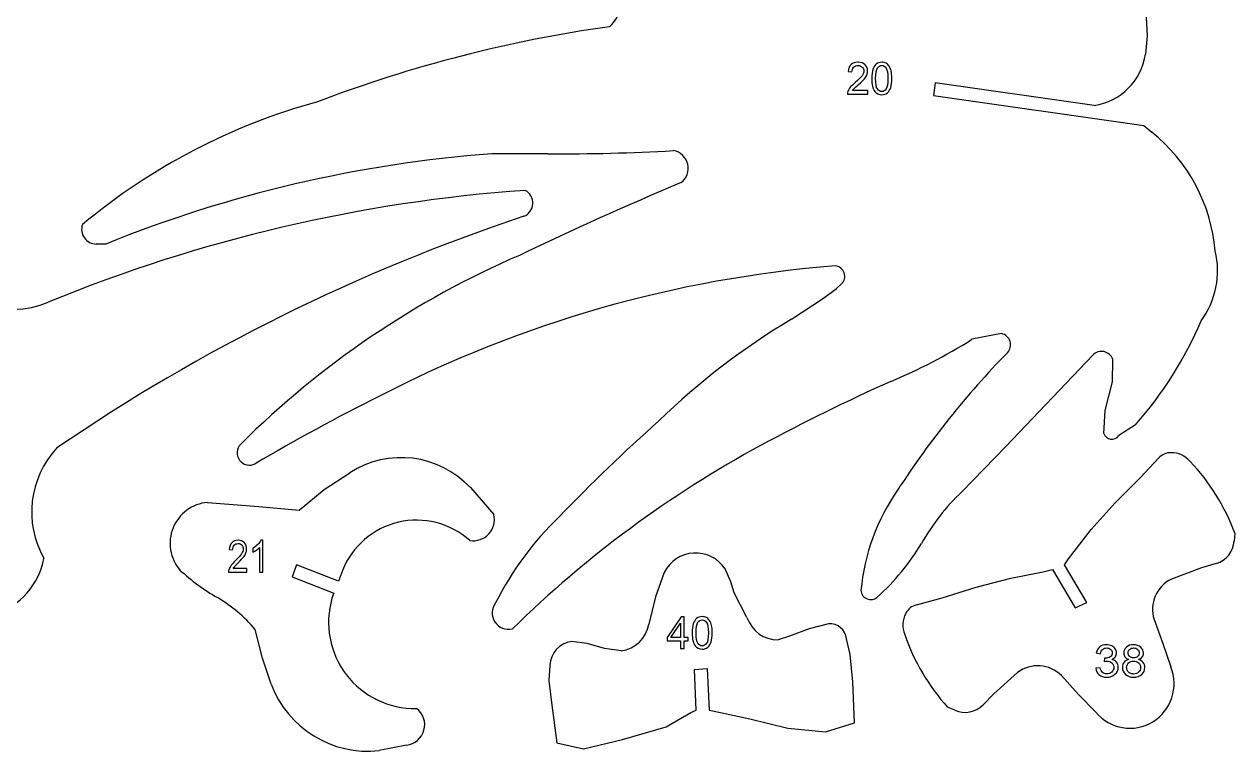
# Model space of a CAD drawing. Header units: millimetres. Extents: x -145 to 189, y -186 to 77.
# Drawn here: x -82.4 to 16.7, y -183.1 to -123.3 of the extents above; entities that cross this region are included whole.
import ezdxf

# ---------------------------------------------------------------- set-up
doc = ezdxf.new("R2010")
doc.units = ezdxf.units.MM
doc.header["$MEASUREMENT"] = 0
doc.layers.add('Capa 1', color=7, linetype='Continuous')

msp = doc.modelspace()

# ---------------------------------------------------------------- linework, layer by layer
at = {"layer": 'Capa 1', "lineweight": 25}
for points in [[(8.96, -114.2915), (8.96, -114.2915), (9.5163, -124.2193), (9.5163, -124.2193)], [(-34.4638, -123.4795), (-33.5012, -122.6247), (-33.2961, -121.2001), (-33.9784, -120.1085)], [(-34.4638, -123.4795), (-42.631, -124.6305), (-50.644, -126.6904), (-58.3538, -129.6209)], [(9.5163, -124.2193), (9.5163, -124.2193), (9.3701, -125.7167), (9.3701, -125.7167)], [(5.1636, -129.9278), (7.3424, -129.6081), (9.0528, -127.8958), (9.3701, -125.7167)], [(-7.8248, -128.0807), (-7.8248, -128.0807), (-7.9677, -129.1181), (-7.9677, -129.1181)], [(5.1636, -129.9278), (5.1636, -129.9278), (-7.8248, -128.0807), (-7.8248, -128.0807)], [(-58.3538, -129.6209), (-65.41, -131.555), (-71.9693, -134.9803), (-77.5889, -139.6656)], [(-7.9677, -129.1181), (-7.9677, -129.1181), (9.2398, -131.5653), (9.2398, -131.5653)], [(9.2398, -131.5653), (9.2398, -131.5653), (9.8912, -132.1074), (9.8912, -132.1074)], [(15.0686, -141.8175), (14.7415, -138.0095), (12.8708, -134.5011), (9.8912, -132.1074)], [(-39.5108, -133.8743), (-36.0862, -133.8952), (-32.6618, -133.808), (-29.2427, -133.6129)], [(-44.1081, -133.8765), (-54.9515, -134.6921), (-65.6031, -137.1817), (-75.6846, -141.2569)], [(-39.5108, -133.8743), (-39.5108, -133.8743), (-44.1081, -133.8765), (-44.1081, -133.8765)], [(-28.6128, -136.2374), (-33.0748, -138.1074), (-37.4886, -140.0903), (-41.8499, -142.1844)], [(-41.3658, -136.8692), (-54.7764, -137.8141), (-67.949, -140.9019), (-80.3825, -146.0151)], [(-41.4705, -138.9896), (-55.0287, -143.4909), (-67.8895, -149.8692), (-79.6779, -157.9388)], [(-75.6846, -141.2569), (-75.6846, -141.2569), (-76.4567, -141.2569), (-76.4567, -141.2569)], [(-89.7575, -142.4594), (-88.0818, -145.9562), (-83.9556, -147.5211), (-80.3825, -146.0151)], [(-41.8499, -142.1844), (-50.3428, -145.8606), (-58.0719, -151.0954), (-64.6371, -157.6179)], [(13.925, -147.5378), (15.1324, -145.8936), (15.551, -143.7996), (15.0686, -141.8175)], [(-16.0104, -143.0492), (-29.0461, -144.0765), (-41.7432, -147.7085), (-53.3503, -153.7302)], [(-15.8964, -144.9075), (-15.8964, -144.9075), (-15.4972, -144.5243), (-15.4972, -144.5243)], [(-16.9824, -145.6806), (-16.9824, -145.6806), (-15.8964, -144.9075), (-15.8964, -144.9075)], [(-19.6008, -147.4128), (-19.6008, -147.4128), (-16.9824, -145.6806), (-16.9824, -145.6806)], [(-19.6008, -147.4128), (-23.5204, -149.7531), (-27.1538, -152.5425), (-30.4273, -155.7245)], [(8.5597, -156.0418), (10.7919, -153.5126), (12.6034, -150.6414), (13.925, -147.5378)], [(-11.4706, -152.4977), (-9.1646, -151.54), (-6.9444, -150.3875), (-4.8341, -149.0529)], [(-2.4095, -148.5847), (-2.4095, -148.5847), (-4.8341, -149.0529), (-4.8341, -149.0529)], [(-1.9327, -150.149), (-5.2751, -153.5771), (-8.2715, -157.3263), (-10.8785, -161.3422)], [(5.0603, -150.3439), (5.0603, -150.3439), (-2.0419, -157.8066), (-2.0419, -157.8066)], [(6.6651, -152.5249), (6.6651, -152.5249), (6.6931, -150.6938), (6.6931, -150.6938)], [(-11.4706, -152.4977), (-15.0682, -154.1053), (-18.6047, -155.8462), (-22.0728, -157.7167)], [(6.0638, -154.8615), (6.0638, -154.8615), (6.6651, -152.5249), (6.6651, -152.5249)], [(-53.3503, -153.7302), (-56.7838, -155.4405), (-60.1534, -157.276), (-63.4526, -159.2328)], [(5.9664, -156.7504), (5.9664, -156.7504), (6.0638, -154.8615), (6.0638, -154.8615)], [(-30.4273, -155.7245), (-33.2526, -158.2261), (-35.9732, -160.8434), (-38.5824, -163.5698)], [(8.5597, -156.0417), (8.5597, -156.0417), (7.182, -156.9331), (7.182, -156.9331)], [(-79.6779, -157.9388), (-81.9655, -160.3968), (-82.3955, -164.0542), (-80.7404, -166.9757)], [(-45.8579, -161.1859), (-48.4114, -158.449), (-52.5583, -157.9334), (-55.7042, -159.9617)], [(-22.0728, -157.7167), (-29.5177, -161.7534), (-36.3651, -166.8056), (-42.4183, -172.7283)], [(-2.0419, -157.8066), (-2.0419, -157.8066), (-5.6642, -161.5322), (-5.6642, -161.5322)], [(11.4555, -158.325), (11.069, -158.3159), (10.6988, -158.48), (10.446, -158.7725)], [(13.0291, -159.0448), (12.634, -158.5877), (12.0597, -158.325), (11.4555, -158.325)], [(8.9492, -160.3581), (8.9492, -160.3581), (10.446, -158.7725), (10.446, -158.7725)], [(16.6729, -164.9059), (15.8621, -162.7283), (14.6231, -160.7354), (13.0291, -159.0448)], [(-57.8239, -161.3278), (-57.8239, -161.3278), (-55.7042, -159.9617), (-55.7042, -159.9617)], [(6.8973, -162.4388), (6.8973, -162.4388), (8.9492, -160.3581), (8.9492, -160.3581)], [(-59.8727, -163.0166), (-59.8727, -163.0166), (-57.8239, -161.3278), (-57.8239, -161.3278)], [(-45.8579, -161.1859), (-45.8579, -161.1859), (-43.9447, -163.3891), (-43.9447, -163.3891)], [(-10.8785, -161.3422), (-12.5899, -163.7889), (-13.6339, -166.6393), (-13.9076, -169.6125)], [(-67.3652, -162.3933), (-67.3652, -162.3933), (-63.1641, -162.724), (-63.1641, -162.724)], [(-5.6642, -161.5322), (-6.9642, -162.7645), (-8.072, -164.1848), (-8.9506, -165.7457)], [(-63.1641, -162.724), (-63.1641, -162.724), (-59.8727, -163.0166), (-59.8727, -163.0166)], [(4.9344, -164.5989), (4.9344, -164.5989), (6.8973, -162.4388), (6.8973, -162.4388)], [(-38.5824, -163.5698), (-40.711, -165.6026), (-42.473, -167.9874), (-43.7911, -170.6192)], [(3.0664, -167.0099), (3.0664, -167.0099), (4.9344, -164.5989), (4.9344, -164.5989)], [(16.6729, -164.9059), (16.6729, -164.9059), (16.6258, -165.5517), (16.6258, -165.5517)], [(-12.5815, -170.146), (-11.1565, -168.8705), (-9.9323, -167.387), (-8.9506, -165.7457)], [(15.1489, -167.3932), (15.9755, -167.1451), (16.5632, -166.4124), (16.6258, -165.5517)], [(-84.7158, -171.5485), (-82.6711, -170.8407), (-81.1569, -169.099), (-80.7404, -166.9757)], [(2.7408, -167.4955), (2.7408, -167.4955), (3.0664, -167.0099), (3.0664, -167.0099)], [(-69.6083, -167.928), (-68.6741, -168.787), (-67.65, -169.5429), (-66.5538, -170.1825)], [(-60.092, -167.4935), (-60.092, -167.4935), (-60.4273, -168.4867), (-60.4273, -168.4867)], [(-56.643, -168.8309), (-56.643, -168.8309), (-60.092, -167.4935), (-60.092, -167.4935)], [(-56.3176, -167.9546), (-56.3176, -167.9546), (-56.643, -168.8309), (-56.643, -168.8309)], [(-30.0027, -168.1137), (-30.0027, -168.1137), (-30.7158, -170.1144), (-30.7158, -170.1144)], [(-24.5582, -168.8958), (-24.5582, -168.8958), (-25.0195, -167.8173), (-25.0195, -167.8173)], [(-1.6591, -168.5943), (-1.6591, -168.5943), (0.9891, -168.0701), (0.9891, -168.0701)], [(0.9891, -168.0701), (0.9891, -168.0701), (1.7519, -167.8886), (1.7519, -167.8886)], [(1.7519, -167.8886), (1.7519, -167.8886), (3.6087, -171.0096), (3.6087, -171.0096)], [(4.5786, -170.5917), (4.5786, -170.5917), (2.7408, -167.4955), (2.7408, -167.4955)], [(13.9407, -167.7557), (13.9407, -167.7557), (11.5046, -168.6693), (11.5046, -168.6693)], [(15.1489, -167.3932), (15.1489, -167.3932), (13.9407, -167.7557), (13.9407, -167.7557)], [(-60.4273, -168.4867), (-60.4273, -168.4867), (-57.0172, -169.8103), (-57.0172, -169.8103)], [(-24.2851, -169.7976), (-24.2851, -169.7976), (-24.5582, -168.8958), (-24.5582, -168.8958)], [(-4.4825, -169.3345), (-4.4825, -169.3345), (-1.6591, -168.5943), (-1.6591, -168.5943)], [(11.5046, -168.6693), (10.2715, -169.2618), (9.662, -170.6712), (10.0749, -171.9755)], [(-63.4611, -172.7784), (-64.3371, -171.7437), (-65.3829, -170.8658), (-66.5538, -170.1825)], [(-57.0172, -169.8103), (-57.0172, -169.8103), (-57.1781, -170.2253), (-57.1781, -170.2253)], [(-30.7158, -170.1144), (-30.7158, -170.1144), (-31.2515, -172.3526), (-31.2515, -172.3526)], [(-23.2289, -171.7944), (-23.2289, -171.7944), (-24.2851, -169.7976), (-24.2851, -169.7976)], [(-9.3747, -170.7832), (-9.3747, -170.7832), (-7.2764, -170.1904), (-7.2764, -170.1904)], [(-7.2764, -170.1904), (-7.2764, -170.1904), (-4.4825, -169.3345), (-4.4825, -169.3345)], [(-9.3747, -170.7832), (-9.751, -170.872), (-10.0678, -171.1242), (-10.2387, -171.471)], [(3.6087, -171.0096), (3.6087, -171.0096), (4.5786, -170.5917), (4.5786, -170.5917)], [(-23.2289, -171.7944), (-22.8695, -172.8983), (-21.8392, -173.6443), (-20.6782, -173.6414)], [(-15.0956, -173.5509), (-15.1696, -172.8159), (-15.8103, -172.2702), (-16.5477, -172.3141)], [(-10.2387, -171.471), (-10.5183, -172.0066), (-10.5513, -172.6373), (-10.329, -173.1992)], [(10.0749, -171.9755), (10.0749, -171.9755), (10.7902, -173.9238), (10.7902, -173.9238)], [(-62.8559, -175.1263), (-62.8559, -175.1263), (-63.4611, -172.7784), (-63.4611, -172.7784)], [(-33.5219, -174.5345), (-32.3719, -174.3767), (-31.4548, -173.4954), (-31.2515, -172.3526)], [(-18.1511, -172.7242), (-18.1511, -172.7242), (-19.7427, -173.3242), (-19.7427, -173.3242)], [(-16.5477, -172.3141), (-16.5477, -172.3141), (-18.1511, -172.7242), (-18.1511, -172.7242)], [(-10.329, -173.1992), (-9.5683, -175.3947), (-8.3752, -177.4154), (-6.8202, -179.1419)], [(-37.5759, -173.7762), (-38.5707, -173.8925), (-39.3267, -174.7257), (-39.3462, -175.7271)], [(-36.3129, -173.9215), (-36.3129, -173.9215), (-37.5759, -173.7762), (-37.5759, -173.7762)], [(-34.8749, -174.3313), (-34.8749, -174.3313), (-36.3129, -173.9215), (-36.3129, -173.9215)], [(-19.7427, -173.3242), (-19.7427, -173.3242), (-20.6782, -173.6414), (-20.6782, -173.6414)], [(-14.777, -174.8396), (-14.777, -174.8396), (-15.0956, -173.5509), (-15.0956, -173.5509)], [(10.7902, -173.9238), (10.7902, -173.9238), (11.4291, -175.8546), (11.4291, -175.8546)], [(-62.1491, -177.2488), (-62.1491, -177.2488), (-62.8559, -175.1263), (-62.8559, -175.1263)], [(-33.5219, -174.5345), (-33.5219, -174.5345), (-34.8749, -174.3313), (-34.8749, -174.3313)], [(-14.5844, -177.0616), (-14.5844, -177.0616), (-14.777, -174.8396), (-14.777, -174.8396)], [(-39.3462, -175.7271), (-39.3462, -175.7271), (-39.4267, -176.9716), (-39.4267, -176.9716)], [(-27.5265, -176.0635), (-27.5265, -176.0635), (-26.482, -175.9812), (-26.482, -175.9812)], [(-27.3727, -179.3864), (-27.3727, -179.3864), (-27.5265, -176.0635), (-27.5265, -176.0635)], [(-26.482, -175.9812), (-26.482, -175.9812), (-26.3244, -179.3864), (-26.3244, -179.3864)], [(2.5005, -176.5653), (1.5354, -175.5956), (0.004, -175.4835), (-1.092, -176.3023)], [(-62.1491, -177.2488), (-60.8, -180.8743), (-57.1601, -183.1195), (-53.3147, -182.6981)], [(-39.4267, -176.9716), (-39.4267, -176.9716), (-39.203, -178.967), (-39.203, -178.967)], [(-14.4224, -180.424), (-14.4224, -180.424), (-14.5844, -177.0616), (-14.5844, -177.0616)], [(-1.092, -176.3023), (-1.092, -176.3023), (-3.0293, -178.0389), (-3.0293, -178.0389)], [(3.8965, -178.1012), (3.8965, -178.1012), (2.5005, -176.5653), (2.5005, -176.5653)], [(-3.0293, -178.0389), (-3.0293, -178.0389), (-3.9099, -178.9422), (-3.9099, -178.9422)], [(5.3127, -179.5618), (5.3127, -179.5618), (3.8965, -178.1012), (3.8965, -178.1012)], [(-39.203, -178.967), (-39.203, -178.967), (-38.7863, -182.0598), (-38.7863, -182.0598)], [(-6.2259, -179.3992), (-6.2259, -179.3992), (-6.8202, -179.1419), (-6.8202, -179.1419)], [(-6.2259, -179.3992), (-5.4338, -179.7421), (-4.5124, -179.5603), (-3.9099, -178.9422)], [(-29.8372, -180.7498), (-29.8372, -180.7498), (-27.809, -179.586), (-27.809, -179.586)], [(-27.809, -179.586), (-27.809, -179.586), (-27.3727, -179.3864), (-27.3727, -179.3864)], [(-26.3244, -179.3864), (-26.3244, -179.3864), (-25.4084, -179.5769), (-25.4084, -179.5769)], [(-25.4084, -179.5769), (-25.4084, -179.5769), (-22.9998, -180.0994), (-22.9998, -180.0994)], [(-22.9998, -180.0994), (-22.9998, -180.0994), (-19.8991, -180.8605), (-19.8991, -180.8605)], [(-33.4193, -181.7977), (-33.4193, -181.7977), (-29.8372, -180.7498), (-29.8372, -180.7498)], [(-19.8991, -180.8605), (-19.8991, -180.8605), (-16.8169, -181.1671), (-16.8169, -181.1671)], [(-16.8169, -181.1671), (-16.8169, -181.1671), (-14.4224, -180.424), (-14.4224, -180.424)], [(-38.7863, -182.0598), (-38.7863, -182.0598), (-36.6152, -182.5438), (-36.6152, -182.5438)], [(-36.6152, -182.5438), (-36.6152, -182.5438), (-33.4193, -181.7977), (-33.4193, -181.7977)], [(-51.0925, -182.2377), (-51.0925, -182.2377), (-53.3147, -182.6981), (-53.3147, -182.6981)]]:
    msp.add_open_spline(points, degree=3, dxfattribs=at)
at = {"layer": 'Capa 1'}
for points, knots in [([(-13.3547, -128.6976), (-13.3547, -128.6976), (-13.3547, -129.003), (-13.3547, -129.003), (-13.3547, -129.003), (-13.3547, -129.003), (-15.0205, -129.003), (-15.0205, -129.003), (-15.0205, -129.003), (-15.0229, -128.926), (-15.0106, -128.8521), (-14.9842, -128.7806), (-14.9842, -128.7806), (-14.9414, -128.6636), (-14.8729, -128.5479), (-14.7786, -128.4346), (-14.7786, -128.4346), (-14.6843, -128.3212), (-14.5496, -128.1903), (-14.3744, -128.0419), (-14.3744, -128.0419), (-14.1021, -127.8098), (-13.917, -127.6261), (-13.8203, -127.4904), (-13.8203, -127.4904), (-13.7231, -127.3546), (-13.6745, -127.2262), (-13.6745, -127.105), (-13.6745, -127.105), (-13.6745, -126.9783), (-13.7185, -126.8716), (-13.8063, -126.7844), (-13.8063, -126.7844), (-13.8942, -126.6977), (-14.009, -126.6541), (-14.1501, -126.6541), (-14.1501, -126.6541), (-14.2994, -126.6541), (-14.419, -126.7001), (-14.5086, -126.7923), (-14.5086, -126.7923), (-14.5982, -126.8838), (-14.6433, -127.011), (-14.6445, -127.174), (-14.6445, -127.174), (-14.6445, -127.174), (-14.9607, -127.1413), (-14.9607, -127.1413), (-14.9607, -127.1413), (-14.9391, -126.8965), (-14.8571, -126.7098), (-14.7153, -126.5814), (-14.7153, -126.5814), (-14.573, -126.4529), (-14.3826, -126.3886), (-14.1431, -126.3886), (-14.1431, -126.3886), (-13.9018, -126.3886), (-13.7103, -126.4577), (-13.5696, -126.5965), (-13.5696, -126.5965), (-13.4285, -126.7353), (-13.3583, -126.9074), (-13.3583, -127.1122), (-13.3583, -127.1122), (-13.3583, -127.2165), (-13.3788, -127.3189), (-13.4203, -127.4195), (-13.4203, -127.4195), (-13.4613, -127.5207), (-13.5298, -127.6267), (-13.6253, -127.7382), (-13.6253, -127.7382), (-13.7214, -127.8491), (-13.8801, -128.0025), (-14.1015, -128.1964), (-14.1015, -128.1964), (-14.2872, -128.3576), (-14.4066, -128.4667), (-14.4594, -128.5242), (-14.4594, -128.5242), (-14.5121, -128.5818), (-14.5555, -128.6394), (-14.59, -128.6976), (-14.59, -128.6976), (-14.59, -128.6976), (-13.3547, -128.6976), (-13.3547, -128.6976)], [0, 0, 0, 0, 0.0434783, 0.0434783, 0.0434783, 0.0434783, 0.0869565, 0.0869565, 0.0869565, 0.0869565, 0.1304348, 0.1304348, 0.1304348, 0.1304348, 0.173913, 0.173913, 0.173913, 0.173913, 0.2173913, 0.2173913, 0.2173913, 0.2173913, 0.2608696, 0.2608696, 0.2608696, 0.2608696, 0.3043478, 0.3043478, 0.3043478, 0.3043478, 0.3478261, 0.3478261, 0.3478261, 0.3478261, 0.3913043, 0.3913043, 0.3913043, 0.3913043, 0.4347826, 0.4347826, 0.4347826, 0.4347826, 0.4782609, 0.4782609, 0.4782609, 0.4782609, 0.5217391, 0.5217391, 0.5217391, 0.5217391, 0.5652174, 0.5652174, 0.5652174, 0.5652174, 0.6086957, 0.6086957, 0.6086957, 0.6086957, 0.6521739, 0.6521739, 0.6521739, 0.6521739, 0.6956522, 0.6956522, 0.6956522, 0.6956522, 0.7391304, 0.7391304, 0.7391304, 0.7391304, 0.7826087, 0.7826087, 0.7826087, 0.7826087, 0.826087, 0.826087, 0.826087, 0.826087, 0.8695652, 0.8695652, 0.8695652, 0.8695652, 0.9130435, 0.9130435, 0.9130435, 0.9130435, 1, 1, 1, 1]), ([(-13.0203, -127.7182), (-13.0203, -127.411), (-12.9898, -127.1625), (-12.9288, -126.9747), (-12.9288, -126.9747), (-12.8674, -126.7862), (-12.7766, -126.6414), (-12.6559, -126.5401), (-12.6559, -126.5401), (-12.5359, -126.4389), (-12.3841, -126.3886), (-12.2015, -126.3886), (-12.2015, -126.3886), (-12.0667, -126.3886), (-11.9484, -126.4165), (-11.8459, -126.4729), (-11.8459, -126.4729), (-11.744, -126.5292), (-11.6596, -126.6104), (-11.594, -126.7165), (-11.594, -126.7165), (-11.5285, -126.8219), (-11.4769, -126.951), (-11.4394, -127.1031), (-11.4394, -127.1031), (-11.4014, -127.2552), (-11.3827, -127.4607), (-11.3827, -127.7182), (-11.3827, -127.7182), (-11.3827, -128.0237), (-11.4131, -128.2709), (-11.4734, -128.4588), (-11.4734, -128.4588), (-11.5337, -128.6473), (-11.6245, -128.7921), (-11.7452, -128.8939), (-11.7452, -128.8939), (-11.8652, -128.9957), (-12.0175, -129.0466), (-12.2015, -129.0466), (-12.2015, -129.0466), (-12.4434, -129.0466), (-12.6337, -128.9575), (-12.7719, -128.7788), (-12.7719, -128.7788), (-12.9376, -128.5606), (-13.0203, -128.2073), (-13.0203, -127.7182)], [0, 0, 0, 0, 0.0769231, 0.0769231, 0.0769231, 0.0769231, 0.1538462, 0.1538462, 0.1538462, 0.1538462, 0.2307692, 0.2307692, 0.2307692, 0.2307692, 0.3076923, 0.3076923, 0.3076923, 0.3076923, 0.3846154, 0.3846154, 0.3846154, 0.3846154, 0.4615385, 0.4615385, 0.4615385, 0.4615385, 0.5384615, 0.5384615, 0.5384615, 0.5384615, 0.6153846, 0.6153846, 0.6153846, 0.6153846, 0.6923077, 0.6923077, 0.6923077, 0.6923077, 0.7692308, 0.7692308, 0.7692308, 0.7692308, 0.8461538, 0.8461538, 0.8461538, 0.8461538, 1, 1, 1, 1]), ([(-12.7039, -127.7195), (-12.7039, -128.1479), (-12.6559, -128.4327), (-12.5593, -128.5733), (-12.5593, -128.5733), (-12.4627, -128.7145), (-12.3432, -128.7848), (-12.2015, -128.7848), (-12.2015, -128.7848), (-12.0597, -128.7848), (-11.9402, -128.7139), (-11.8436, -128.5727), (-11.8436, -128.5727), (-11.7469, -128.4309), (-11.6989, -128.1467), (-11.6989, -127.7195), (-11.6989, -127.7195), (-11.6989, -127.291), (-11.7469, -127.0062), (-11.8436, -126.8656), (-11.8436, -126.8656), (-11.9396, -126.7244), (-12.0603, -126.6541), (-12.2049, -126.6541), (-12.2049, -126.6541), (-12.3467, -126.6541), (-12.4603, -126.7165), (-12.5452, -126.8407), (-12.5452, -126.8407), (-12.6513, -126.9989), (-12.7039, -127.2922), (-12.7039, -127.7195)], [0, 0, 0, 0, 0.1111111, 0.1111111, 0.1111111, 0.1111111, 0.2222222, 0.2222222, 0.2222222, 0.2222222, 0.3333333, 0.3333333, 0.3333333, 0.3333333, 0.4444444, 0.4444444, 0.4444444, 0.4444444, 0.5555556, 0.5555556, 0.5555556, 0.5555556, 0.6666667, 0.6666667, 0.6666667, 0.6666667, 0.7777778, 0.7777778, 0.7777778, 0.7777778, 1, 1, 1, 1]), ([(-64.154, -167.803), (-64.154, -167.803), (-64.154, -168.1084), (-64.154, -168.1084), (-64.154, -168.1084), (-64.154, -168.1084), (-65.6347, -168.1084), (-65.6347, -168.1084), (-65.6347, -168.1084), (-65.6368, -168.0314), (-65.6259, -167.9575), (-65.6024, -167.886), (-65.6024, -167.886), (-65.5644, -167.769), (-65.5035, -167.6533), (-65.4197, -167.54), (-65.4197, -167.54), (-65.3359, -167.4266), (-65.2161, -167.2957), (-65.0604, -167.1473), (-65.0604, -167.1473), (-64.8183, -166.9152), (-64.6538, -166.7315), (-64.5679, -166.5958), (-64.5679, -166.5958), (-64.4815, -166.46), (-64.4383, -166.3316), (-64.4383, -166.2104), (-64.4383, -166.2104), (-64.4383, -166.0837), (-64.4774, -165.977), (-64.5555, -165.8898), (-64.5555, -165.8898), (-64.6335, -165.8031), (-64.7356, -165.7595), (-64.861, -165.7595), (-64.861, -165.7595), (-64.9938, -165.7595), (-65.1, -165.8055), (-65.1797, -165.8977), (-65.1797, -165.8977), (-65.2593, -165.9892), (-65.2994, -166.1164), (-65.3005, -166.2794), (-65.3005, -166.2794), (-65.3005, -166.2794), (-65.5816, -166.2467), (-65.5816, -166.2467), (-65.5816, -166.2467), (-65.5623, -166.0019), (-65.4895, -165.8152), (-65.3634, -165.6868), (-65.3634, -165.6868), (-65.237, -165.5583), (-65.0677, -165.494), (-64.8548, -165.494), (-64.8548, -165.494), (-64.6403, -165.494), (-64.4701, -165.5631), (-64.3451, -165.7019), (-64.3451, -165.7019), (-64.2196, -165.8407), (-64.1572, -166.0128), (-64.1572, -166.2176), (-64.1572, -166.2176), (-64.1572, -166.3219), (-64.1754, -166.4243), (-64.2123, -166.5249), (-64.2123, -166.5249), (-64.2488, -166.6261), (-64.3097, -166.7321), (-64.3945, -166.8436), (-64.3945, -166.8436), (-64.4799, -166.9545), (-64.621, -167.1079), (-64.8178, -167.3018), (-64.8178, -167.3018), (-64.9829, -167.463), (-65.089, -167.5721), (-65.136, -167.6296), (-65.136, -167.6296), (-65.1828, -167.6872), (-65.2213, -167.7448), (-65.252, -167.803), (-65.252, -167.803), (-65.252, -167.803), (-64.154, -167.803), (-64.154, -167.803)], [0, 0, 0, 0, 0.0434783, 0.0434783, 0.0434783, 0.0434783, 0.0869565, 0.0869565, 0.0869565, 0.0869565, 0.1304348, 0.1304348, 0.1304348, 0.1304348, 0.173913, 0.173913, 0.173913, 0.173913, 0.2173913, 0.2173913, 0.2173913, 0.2173913, 0.2608696, 0.2608696, 0.2608696, 0.2608696, 0.3043478, 0.3043478, 0.3043478, 0.3043478, 0.3478261, 0.3478261, 0.3478261, 0.3478261, 0.3913043, 0.3913043, 0.3913043, 0.3913043, 0.4347826, 0.4347826, 0.4347826, 0.4347826, 0.4782609, 0.4782609, 0.4782609, 0.4782609, 0.5217391, 0.5217391, 0.5217391, 0.5217391, 0.5652174, 0.5652174, 0.5652174, 0.5652174, 0.6086957, 0.6086957, 0.6086957, 0.6086957, 0.6521739, 0.6521739, 0.6521739, 0.6521739, 0.6956522, 0.6956522, 0.6956522, 0.6956522, 0.7391304, 0.7391304, 0.7391304, 0.7391304, 0.7826087, 0.7826087, 0.7826087, 0.7826087, 0.826087, 0.826087, 0.826087, 0.826087, 0.8695652, 0.8695652, 0.8695652, 0.8695652, 0.9130435, 0.9130435, 0.9130435, 0.9130435, 1, 1, 1, 1]), ([(-62.8259, -168.1084), (-62.8259, -168.1084), (-63.1007, -168.1084), (-63.1007, -168.1084), (-63.1007, -168.1084), (-63.1007, -168.1084), (-63.1007, -166.071), (-63.1007, -166.071), (-63.1007, -166.071), (-63.1669, -166.1449), (-63.2538, -166.2182), (-63.3611, -166.2916), (-63.3611, -166.2916), (-63.4683, -166.3649), (-63.5652, -166.42), (-63.6506, -166.4564), (-63.6506, -166.4564), (-63.6506, -166.4564), (-63.6506, -166.1473), (-63.6506, -166.1473), (-63.6506, -166.1473), (-63.4969, -166.0637), (-63.3627, -165.9619), (-63.2476, -165.8419), (-63.2476, -165.8419), (-63.1325, -165.7225), (-63.0508, -165.6068), (-63.0029, -165.494), (-63.0029, -165.494), (-63.0029, -165.494), (-62.8259, -165.494), (-62.8259, -165.494), (-62.8259, -165.494), (-62.8259, -165.494), (-62.8259, -168.1084), (-62.8259, -168.1084)], [0, 0, 0, 0, 0.1, 0.1, 0.1, 0.1, 0.2, 0.2, 0.2, 0.2, 0.3, 0.3, 0.3, 0.3, 0.4, 0.4, 0.4, 0.4, 0.5, 0.5, 0.5, 0.5, 0.6, 0.6, 0.6, 0.6, 0.7, 0.7, 0.7, 0.7, 0.8, 0.8, 0.8, 0.8, 1, 1, 1, 1]), ([(-28.6784, -174.3502), (-28.6784, -174.3502), (-28.6784, -173.7284), (-28.6784, -173.7284), (-28.6784, -173.7284), (-28.6784, -173.7284), (-29.7714, -173.7284), (-29.7714, -173.7284), (-29.7714, -173.7284), (-29.7714, -173.7284), (-29.7714, -173.4339), (-29.7714, -173.4339), (-29.7714, -173.4339), (-29.7714, -173.4339), (-28.6222, -171.7469), (-28.6222, -171.7469), (-28.6222, -171.7469), (-28.6222, -171.7469), (-28.3692, -171.7469), (-28.3692, -171.7469), (-28.3692, -171.7469), (-28.3692, -171.7469), (-28.3692, -173.4339), (-28.3692, -173.4339), (-28.3692, -173.4339), (-28.3692, -173.4339), (-28.0283, -173.4339), (-28.0283, -173.4339), (-28.0283, -173.4339), (-28.0283, -173.4339), (-28.0283, -173.7284), (-28.0283, -173.7284), (-28.0283, -173.7284), (-28.0283, -173.7284), (-28.3692, -173.7284), (-28.3692, -173.7284), (-28.3692, -173.7284), (-28.3692, -173.7284), (-28.3692, -174.3502), (-28.3692, -174.3502), (-28.3692, -174.3502), (-28.3692, -174.3502), (-28.6784, -174.3502), (-28.6784, -174.3502)], [0, 0, 0, 0, 0.0833333, 0.0833333, 0.0833333, 0.0833333, 0.1666667, 0.1666667, 0.1666667, 0.1666667, 0.25, 0.25, 0.25, 0.25, 0.3333333, 0.3333333, 0.3333333, 0.3333333, 0.4166667, 0.4166667, 0.4166667, 0.4166667, 0.5, 0.5, 0.5, 0.5, 0.5833333, 0.5833333, 0.5833333, 0.5833333, 0.6666667, 0.6666667, 0.6666667, 0.6666667, 0.75, 0.75, 0.75, 0.75, 0.8333333, 0.8333333, 0.8333333, 0.8333333, 1, 1, 1, 1]), ([(-28.6784, -173.4339), (-28.6784, -173.4339), (-28.6784, -172.2625), (-28.6784, -172.2625), (-28.6784, -172.2625), (-28.6784, -172.2625), (-29.4674, -173.4339), (-29.4674, -173.4339), (-29.4674, -173.4339), (-29.4674, -173.4339), (-28.6784, -173.4339), (-28.6784, -173.4339)], [0, 0, 0, 0, 0.25, 0.25, 0.25, 0.25, 0.5, 0.5, 0.5, 0.5, 1, 1, 1, 1]), ([(-27.7114, -173.0654), (-27.7114, -172.7582), (-27.681, -172.5097), (-27.62, -172.3219), (-27.62, -172.3219), (-27.5585, -172.1335), (-27.4678, -171.9887), (-27.3471, -171.8874), (-27.3471, -171.8874), (-27.227, -171.7862), (-27.0753, -171.7359), (-26.8926, -171.7359), (-26.8926, -171.7359), (-26.7579, -171.7359), (-26.6396, -171.7638), (-26.537, -171.8202), (-26.537, -171.8202), (-26.4352, -171.8765), (-26.3508, -171.9577), (-26.2852, -172.0638), (-26.2852, -172.0638), (-26.2196, -172.1692), (-26.168, -172.2982), (-26.1305, -172.4503), (-26.1305, -172.4503), (-26.0925, -172.6024), (-26.0738, -172.8079), (-26.0738, -173.0654), (-26.0738, -173.0654), (-26.0738, -173.3709), (-26.1042, -173.6181), (-26.1645, -173.806), (-26.1645, -173.806), (-26.2249, -173.9945), (-26.3156, -174.1393), (-26.4363, -174.2411), (-26.4363, -174.2411), (-26.5564, -174.3429), (-26.7087, -174.3938), (-26.8926, -174.3938), (-26.8926, -174.3938), (-27.1345, -174.3938), (-27.3248, -174.3047), (-27.463, -174.126), (-27.463, -174.126), (-27.6288, -173.9078), (-27.7114, -173.5545), (-27.7114, -173.0654)], [0, 0, 0, 0, 0.0769231, 0.0769231, 0.0769231, 0.0769231, 0.1538462, 0.1538462, 0.1538462, 0.1538462, 0.2307692, 0.2307692, 0.2307692, 0.2307692, 0.3076923, 0.3076923, 0.3076923, 0.3076923, 0.3846154, 0.3846154, 0.3846154, 0.3846154, 0.4615385, 0.4615385, 0.4615385, 0.4615385, 0.5384615, 0.5384615, 0.5384615, 0.5384615, 0.6153846, 0.6153846, 0.6153846, 0.6153846, 0.6923077, 0.6923077, 0.6923077, 0.6923077, 0.7692308, 0.7692308, 0.7692308, 0.7692308, 0.8461538, 0.8461538, 0.8461538, 0.8461538, 1, 1, 1, 1]), ([(-27.3951, -173.0667), (-27.3951, -173.4951), (-27.3471, -173.7799), (-27.2504, -173.9205), (-27.2504, -173.9205), (-27.1539, -174.0617), (-27.0343, -174.132), (-26.8926, -174.132), (-26.8926, -174.132), (-26.7508, -174.132), (-26.6314, -174.0611), (-26.5347, -173.9199), (-26.5347, -173.9199), (-26.4381, -173.7781), (-26.39, -173.4939), (-26.39, -173.0667), (-26.39, -173.0667), (-26.39, -172.6382), (-26.4381, -172.3534), (-26.5347, -172.2128), (-26.5347, -172.2128), (-26.6308, -172.0717), (-26.7514, -172.0014), (-26.8961, -172.0014), (-26.8961, -172.0014), (-27.0379, -172.0014), (-27.1514, -172.0638), (-27.2364, -172.188), (-27.2364, -172.188), (-27.3424, -172.3461), (-27.3951, -172.6394), (-27.3951, -173.0667)], [0, 0, 0, 0, 0.1111111, 0.1111111, 0.1111111, 0.1111111, 0.2222222, 0.2222222, 0.2222222, 0.2222222, 0.3333333, 0.3333333, 0.3333333, 0.3333333, 0.4444444, 0.4444444, 0.4444444, 0.4444444, 0.5555556, 0.5555556, 0.5555556, 0.5555556, 0.6666667, 0.6666667, 0.6666667, 0.6666667, 0.7777778, 0.7777778, 0.7777778, 0.7777778, 1, 1, 1, 1]), ([(5.3078, -175.9583), (5.3078, -175.9583), (5.6515, -175.9147), (5.6515, -175.9147), (5.6515, -175.9147), (5.6912, -176.0965), (5.7576, -176.2274), (5.8519, -176.3074), (5.8519, -176.3074), (5.9463, -176.3874), (6.0621, -176.4274), (6.1995, -176.4274), (6.1995, -176.4274), (6.3622, -176.4274), (6.4994, -176.3753), (6.6101, -176.271), (6.6101, -176.271), (6.7208, -176.1668), (6.7761, -176.0377), (6.7761, -175.8838), (6.7761, -175.8838), (6.7761, -175.7371), (6.7246, -175.6159), (6.6212, -175.5202), (6.6212, -175.5202), (6.5183, -175.425), (6.3875, -175.3772), (6.2281, -175.3772), (6.2281, -175.3772), (6.163, -175.3772), (6.0823, -175.3893), (5.9854, -175.4129), (5.9854, -175.4129), (5.9854, -175.4129), (6.0237, -175.1329), (6.0237, -175.1329), (6.0237, -175.1329), (6.0465, -175.1354), (6.0654, -175.1366), (6.079, -175.1366), (6.079, -175.1366), (6.2261, -175.1366), (6.3576, -175.1008), (6.4754, -175.0299), (6.4754, -175.0299), (6.5925, -174.959), (6.6511, -174.8499), (6.6511, -174.7027), (6.6511, -174.7027), (6.6511, -174.5857), (6.6081, -174.4888), (6.5228, -174.4118), (6.5228, -174.4118), (6.4377, -174.3348), (6.3276, -174.2966), (6.1929, -174.2966), (6.1929, -174.2966), (6.0589, -174.2966), (5.9476, -174.336), (5.8584, -174.4148), (5.8584, -174.4148), (5.7693, -174.4936), (5.7121, -174.6118), (5.6866, -174.7693), (5.6866, -174.7693), (5.6866, -174.7693), (5.343, -174.7112), (5.343, -174.7112), (5.343, -174.7112), (5.3853, -174.4966), (5.4803, -174.33), (5.6294, -174.2118), (5.6294, -174.2118), (5.7778, -174.0936), (5.9632, -174.0348), (6.1845, -174.0348), (6.1845, -174.0348), (6.3367, -174.0348), (6.4773, -174.0651), (6.6055, -174.1264), (6.6055, -174.1264), (6.7344, -174.187), (6.8327, -174.27), (6.9003, -174.3748), (6.9003, -174.3748), (6.9687, -174.4803), (7.0025, -174.5918), (7.0025, -174.7099), (7.0025, -174.7099), (7.0025, -174.8221), (6.97, -174.9239), (6.9056, -175.016), (6.9056, -175.016), (6.8405, -175.1081), (6.7442, -175.1814), (6.6172, -175.236), (6.6172, -175.236), (6.7826, -175.2711), (6.9107, -175.3451), (7.0025, -175.4572), (7.0025, -175.4572), (7.0936, -175.5687), (7.1391, -175.7093), (7.1391, -175.8771), (7.1391, -175.8771), (7.1391, -176.1044), (7.05, -176.2977), (6.8724, -176.4559), (6.8724, -176.4559), (6.694, -176.6141), (6.4688, -176.6928), (6.1968, -176.6928), (6.1968, -176.6928), (5.9515, -176.6928), (5.7478, -176.6244), (5.5858, -176.488), (5.5858, -176.488), (5.4231, -176.3516), (5.3306, -176.1753), (5.3078, -175.9583)], [0, 0, 0, 0, 0.0322581, 0.0322581, 0.0322581, 0.0322581, 0.0645161, 0.0645161, 0.0645161, 0.0645161, 0.0967742, 0.0967742, 0.0967742, 0.0967742, 0.1290323, 0.1290323, 0.1290323, 0.1290323, 0.1612903, 0.1612903, 0.1612903, 0.1612903, 0.1935484, 0.1935484, 0.1935484, 0.1935484, 0.2258065, 0.2258065, 0.2258065, 0.2258065, 0.2580645, 0.2580645, 0.2580645, 0.2580645, 0.2903226, 0.2903226, 0.2903226, 0.2903226, 0.3225806, 0.3225806, 0.3225806, 0.3225806, 0.3548387, 0.3548387, 0.3548387, 0.3548387, 0.3870968, 0.3870968, 0.3870968, 0.3870968, 0.4193548, 0.4193548, 0.4193548, 0.4193548, 0.4516129, 0.4516129, 0.4516129, 0.4516129, 0.483871, 0.483871, 0.483871, 0.483871, 0.516129, 0.516129, 0.516129, 0.516129, 0.5483871, 0.5483871, 0.5483871, 0.5483871, 0.5806452, 0.5806452, 0.5806452, 0.5806452, 0.6129032, 0.6129032, 0.6129032, 0.6129032, 0.6451613, 0.6451613, 0.6451613, 0.6451613, 0.6774194, 0.6774194, 0.6774194, 0.6774194, 0.7096774, 0.7096774, 0.7096774, 0.7096774, 0.7419355, 0.7419355, 0.7419355, 0.7419355, 0.7741935, 0.7741935, 0.7741935, 0.7741935, 0.8064516, 0.8064516, 0.8064516, 0.8064516, 0.8387097, 0.8387097, 0.8387097, 0.8387097, 0.8709677, 0.8709677, 0.8709677, 0.8709677, 0.9032258, 0.9032258, 0.9032258, 0.9032258, 0.9354839, 0.9354839, 0.9354839, 0.9354839, 1, 1, 1, 1]), ([(8.0087, -175.2378), (7.8662, -175.1893), (7.7607, -175.1196), (7.6918, -175.0299), (7.6918, -175.0299), (7.6234, -174.9396), (7.5889, -174.8318), (7.5889, -174.7063), (7.5889, -174.7063), (7.5889, -174.5166), (7.6618, -174.3579), (7.8075, -174.2288), (7.8075, -174.2288), (7.954, -174.0997), (8.1479, -174.0348), (8.3906, -174.0348), (8.3906, -174.0348), (8.6341, -174.0348), (8.8306, -174.1009), (8.979, -174.233), (8.979, -174.233), (9.1274, -174.3651), (9.2015, -174.5257), (9.2015, -174.7154), (9.2015, -174.7154), (9.2015, -174.836), (9.1677, -174.9414), (9.1001, -175.0305), (9.1001, -175.0305), (9.0324, -175.1202), (8.9295, -175.1893), (8.7909, -175.2378), (8.7909, -175.2378), (8.9621, -175.2899), (9.0916, -175.3735), (9.1807, -175.4899), (9.1807, -175.4899), (9.2699, -175.6056), (9.3148, -175.7438), (9.3148, -175.905), (9.3148, -175.905), (9.3148, -176.1274), (9.2302, -176.3141), (9.0616, -176.4656), (9.0616, -176.4656), (8.8925, -176.6171), (8.6705, -176.6928), (8.3953, -176.6928), (8.3953, -176.6928), (8.1199, -176.6928), (7.8981, -176.6171), (7.7288, -176.465), (7.7288, -176.465), (7.5603, -176.3129), (7.4757, -176.1232), (7.4757, -175.8959), (7.4757, -175.8959), (7.4757, -175.7268), (7.5219, -175.585), (7.6143, -175.4711), (7.6143, -175.4711), (7.7067, -175.3566), (7.8381, -175.279), (8.0087, -175.2378)], [0, 0, 0, 0, 0.0588235, 0.0588235, 0.0588235, 0.0588235, 0.1176471, 0.1176471, 0.1176471, 0.1176471, 0.1764706, 0.1764706, 0.1764706, 0.1764706, 0.2352941, 0.2352941, 0.2352941, 0.2352941, 0.2941176, 0.2941176, 0.2941176, 0.2941176, 0.3529412, 0.3529412, 0.3529412, 0.3529412, 0.4117647, 0.4117647, 0.4117647, 0.4117647, 0.4705882, 0.4705882, 0.4705882, 0.4705882, 0.5294118, 0.5294118, 0.5294118, 0.5294118, 0.5882353, 0.5882353, 0.5882353, 0.5882353, 0.6470588, 0.6470588, 0.6470588, 0.6470588, 0.7058824, 0.7058824, 0.7058824, 0.7058824, 0.7647059, 0.7647059, 0.7647059, 0.7647059, 0.8235294, 0.8235294, 0.8235294, 0.8235294, 0.8823529, 0.8823529, 0.8823529, 0.8823529, 1, 1, 1, 1]), ([(7.9404, -174.6948), (7.9404, -174.8184), (7.9827, -174.919), (8.0665, -174.9972), (8.0665, -174.9972), (8.1512, -175.0754), (8.2618, -175.1148), (8.3991, -175.1148), (8.3991, -175.1148), (8.5326, -175.1148), (8.6405, -175.076), (8.7245, -174.9984), (8.7245, -174.9984), (8.8085, -174.9208), (8.8502, -174.8257), (8.8502, -174.713), (8.8502, -174.713), (8.8502, -174.5954), (8.8072, -174.4966), (8.7206, -174.4166), (8.7206, -174.4166), (8.6347, -174.3366), (8.5261, -174.2966), (8.3953, -174.2966), (8.3953, -174.2966), (8.2632, -174.2966), (8.1545, -174.336), (8.0686, -174.4142), (8.0686, -174.4142), (7.9833, -174.4924), (7.9404, -174.5857), (7.9404, -174.6948)], [0, 0, 0, 0, 0.1111111, 0.1111111, 0.1111111, 0.1111111, 0.2222222, 0.2222222, 0.2222222, 0.2222222, 0.3333333, 0.3333333, 0.3333333, 0.3333333, 0.4444444, 0.4444444, 0.4444444, 0.4444444, 0.5555556, 0.5555556, 0.5555556, 0.5555556, 0.6666667, 0.6666667, 0.6666667, 0.6666667, 0.7777778, 0.7777778, 0.7777778, 0.7777778, 1, 1, 1, 1]), ([(7.8271, -175.8983), (7.8271, -175.9899), (7.8498, -176.0777), (7.8955, -176.1632), (7.8955, -176.1632), (7.941, -176.248), (8.01, -176.3141), (8.1024, -176.3607), (8.1024, -176.3607), (8.1941, -176.4074), (8.293, -176.431), (8.3978, -176.431), (8.3978, -176.431), (8.5631, -176.431), (8.6985, -176.3819), (8.8046, -176.2838), (8.8046, -176.2838), (8.9106, -176.1856), (8.9633, -176.0608), (8.9633, -175.9093), (8.9633, -175.9093), (8.9633, -175.7553), (8.9087, -175.6281), (8.8, -175.5275), (8.8, -175.5275), (8.6907, -175.4269), (8.5527, -175.3766), (8.3868, -175.3766), (8.3868, -175.3766), (8.2241, -175.3766), (8.0907, -175.4263), (7.9853, -175.5256), (7.9853, -175.5256), (7.8798, -175.625), (7.8271, -175.7493), (7.8271, -175.8983)], [0, 0, 0, 0, 0.1, 0.1, 0.1, 0.1, 0.2, 0.2, 0.2, 0.2, 0.3, 0.3, 0.3, 0.3, 0.4, 0.4, 0.4, 0.4, 0.5, 0.5, 0.5, 0.5, 0.6, 0.6, 0.6, 0.6, 0.7, 0.7, 0.7, 0.7, 0.8, 0.8, 0.8, 0.8, 1, 1, 1, 1])]:
    msp.add_open_spline(points, degree=3, knots=knots, dxfattribs=at)
at = {"layer": 'Capa 1', "lineweight": 25}
for points in [[(-28.6128, -136.2374), (-28.1532, -135.8806), (-27.9451, -135.2877), (-28.0809, -134.7219), (-28.0809, -134.7219), (-28.2167, -134.1561), (-28.6712, -133.7223), (-29.2427, -133.6129)], [(-41.4705, -138.9896), (-41.0509, -138.816), (-40.769, -138.4161), (-40.7466, -137.9625), (-40.7466, -137.9625), (-40.7243, -137.509), (-40.9654, -137.0833), (-41.3658, -136.8692)], [(-77.5889, -139.6656), (-77.716, -140.032), (-77.658, -140.4372), (-77.4331, -140.7532), (-77.4331, -140.7532), (-77.2083, -141.0692), (-76.8445, -141.2568), (-76.4567, -141.2569)], [(-15.4972, -144.5243), (-15.2549, -144.2918), (-15.1703, -143.9394), (-15.2807, -143.6222), (-15.2807, -143.6222), (-15.391, -143.305), (-15.6761, -143.0812), (-16.0104, -143.0492)], [(-1.9327, -150.149), (-1.695, -149.9053), (-1.609, -149.5514), (-1.7082, -149.2258), (-1.7082, -149.2258), (-1.8075, -148.9001), (-2.0763, -148.6544), (-2.4095, -148.5847)], [(6.6931, -150.6938), (6.58, -150.3724), (6.3079, -150.1329), (5.9747, -150.0615), (5.9747, -150.0615), (5.6416, -149.9901), (5.2952, -150.0971), (5.0603, -150.3439)], [(5.9664, -156.7504), (6.0455, -156.9992), (6.2592, -157.1813), (6.5173, -157.2201), (6.5173, -157.2201), (6.7755, -157.2589), (7.0332, -157.1476), (7.182, -156.9331)], [(-64.6371, -157.6179), (-64.9929, -157.9709), (-65.0368, -158.5312), (-64.7404, -158.9355), (-64.7404, -158.9355), (-64.4439, -159.3397), (-63.8963, -159.4661), (-63.4526, -159.2328)], [(-67.3652, -162.3933), (-68.6178, -162.5072), (-69.7018, -163.3112), (-70.1742, -164.4768), (-70.1742, -164.4768), (-70.6466, -165.6424), (-70.4282, -166.9743), (-69.6083, -167.928)], [(-45.9036, -165.5065), (-45.3304, -165.6019), (-44.7477, -165.4025), (-44.3531, -164.976), (-44.3531, -164.976), (-43.9586, -164.5495), (-43.805, -163.9531), (-43.9447, -163.3891)], [(-45.9036, -165.5065), (-47.4925, -164.0873), (-49.6739, -163.5324), (-51.7478, -164.02), (-51.7478, -164.02), (-53.8217, -164.5075), (-55.5274, -165.9761), (-56.3176, -167.9546)], [(-25.0195, -167.8173), (-25.5905, -166.964), (-26.571, -166.4772), (-27.596, -166.5381), (-27.596, -166.5381), (-28.621, -166.5991), (-29.5369, -167.1987), (-30.0027, -168.1137)], [(-57.1781, -170.2253), (-57.8034, -172.3789), (-57.3685, -174.7015), (-56.0063, -176.483), (-56.0063, -176.483), (-54.6441, -178.2644), (-52.5166, -179.2928), (-50.2744, -179.2538)], [(-13.9076, -169.6125), (-13.8846, -169.915), (-13.6918, -170.1782), (-13.4104, -170.2915), (-13.4104, -170.2915), (-13.1289, -170.4047), (-12.8076, -170.3483), (-12.5815, -170.146)], [(-43.7911, -170.6192), (-44.1431, -171.0666), (-44.171, -171.6885), (-43.8604, -172.1656), (-43.8604, -172.1656), (-43.5499, -172.6427), (-42.9699, -172.869), (-42.4183, -172.7283)], [(5.3127, -179.5618), (6.4579, -180.9363), (8.436, -181.267), (9.9659, -180.3397), (9.9659, -180.3397), (11.4958, -179.4124), (12.1179, -177.5058), (11.4291, -175.8546)], [(-51.0925, -182.2377), (-50.4069, -182.1746), (-49.8322, -181.6931), (-49.6502, -181.0291), (-49.6502, -181.0291), (-49.4681, -180.365), (-49.7168, -179.6577), (-50.2744, -179.2538)]]:
    msp.add_open_spline(points, degree=3, knots=[0, 0, 0, 0, 0.3333333, 0.3333333, 0.3333333, 0.3333333, 1, 1, 1, 1], dxfattribs=at)

doc.saveas('drawing.dxf')
